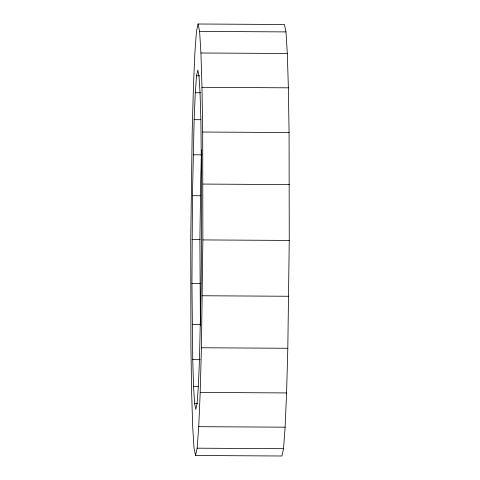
<?xml version="1.0" encoding="UTF-8"?>
<svg xmlns="http://www.w3.org/2000/svg" width="480" height="480" viewBox="0 0 480 480"><rect width="100%" height="100%" fill="white"/><g stroke="black" fill="none" stroke-linecap="round" stroke-linejoin="round"><path stroke-width="0.72" d="M191.946 283.53L192.462 195.696L194.142 119.664L195.288 92.724L196.536 75.81L197.802 70.062L199.002 75.882L200.052 92.862L200.88 119.856L201.666 195.96L201.57 239.886L201.15 283.8L199.47 359.832L198.324 386.766L197.076 403.686L195.81 409.434L194.61 403.614L193.56 386.628L192.732 359.634L191.946 283.53L200.094 283.578M195.54 455.496L197.148 448.188L198.738 426.678L200.196 392.424L201.42 347.772L202.866 239.922L202.686 132.024L201.984 87.312L200.934 52.992L199.596 31.398L198.072 24L284.46 24.504L285.984 31.902L287.322 53.496L288.372 87.822L289.074 132.528L289.254 240.426L287.808 348.276L286.584 392.934L285.126 427.182L283.536 448.692L281.928 456L195.54 455.496L194.016 448.098L192.678 426.504L191.628 392.178L190.926 347.472L190.746 239.574L192.192 131.724L193.416 87.066L194.874 52.818L196.464 31.308L198.072 24M201.57 149.916L200.724 178.83L199.908 239.688L200.406 325.8M199.596 31.398L285.984 31.902M200.934 52.992L287.322 53.496M196.536 75.81L199.5 75.828M201.984 87.312L288.372 87.822M195.288 92.724L200.472 92.76M194.142 119.664L200.808 119.706M202.686 132.024L289.074 132.528M193.176 154.788L202.068 154.836M202.986 184.074L289.374 184.584M192.462 195.696L200.61 195.744M192.042 239.61L200.19 239.658M202.866 239.922L289.254 240.426M202.332 295.758L288.72 296.262M192.18 324.468L200.334 324.516M201.42 347.772L287.808 348.276M192.732 359.634L200.142 359.682M193.56 386.628L198.75 386.658M200.196 392.424L286.584 392.934M194.61 403.614L197.574 403.632M198.738 426.678L285.126 427.182M197.148 448.188L283.536 448.692"/></g></svg>
